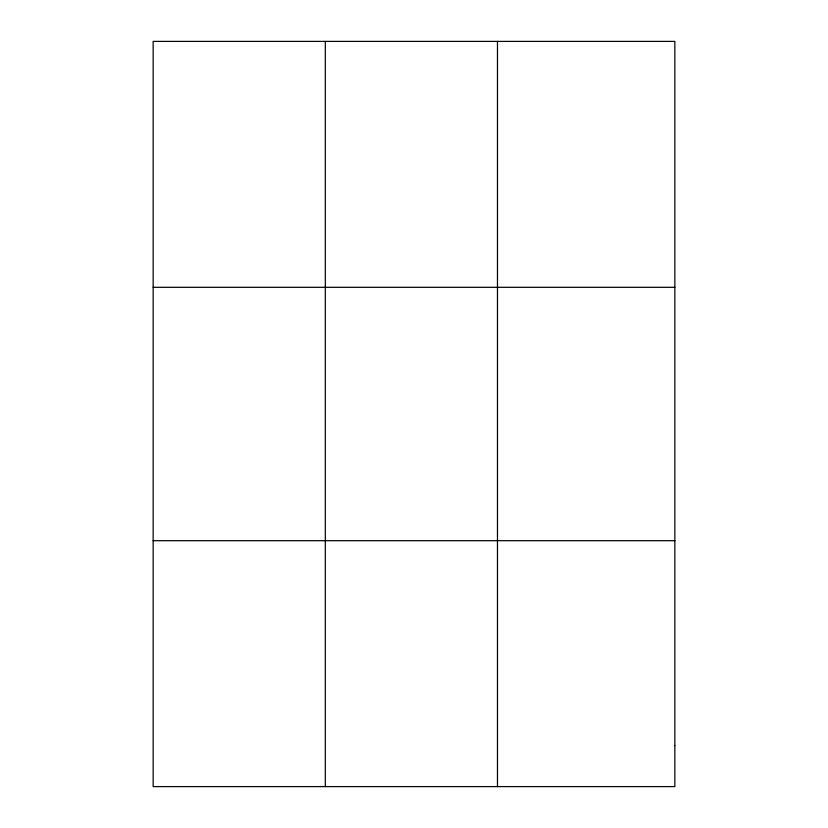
<?xml version="1.0" encoding="UTF-8"?>
<svg xmlns="http://www.w3.org/2000/svg" width="828" height="828" viewBox="0 0 828 828"><rect width="100%" height="100%" fill="white"/><g stroke="black" fill="none" stroke-linecap="round" stroke-linejoin="round"><path stroke-width="1.24" d="M325.311 41.4L325.311 786.6M497.473 41.4L497.473 786.6M153.159 287.316L674.841 287.316M153.159 540.684L674.841 540.684M674.841 745.614L674.841 786.6L153.159 786.6L153.159 41.4L674.841 41.4L674.841 745.614"/></g></svg>
